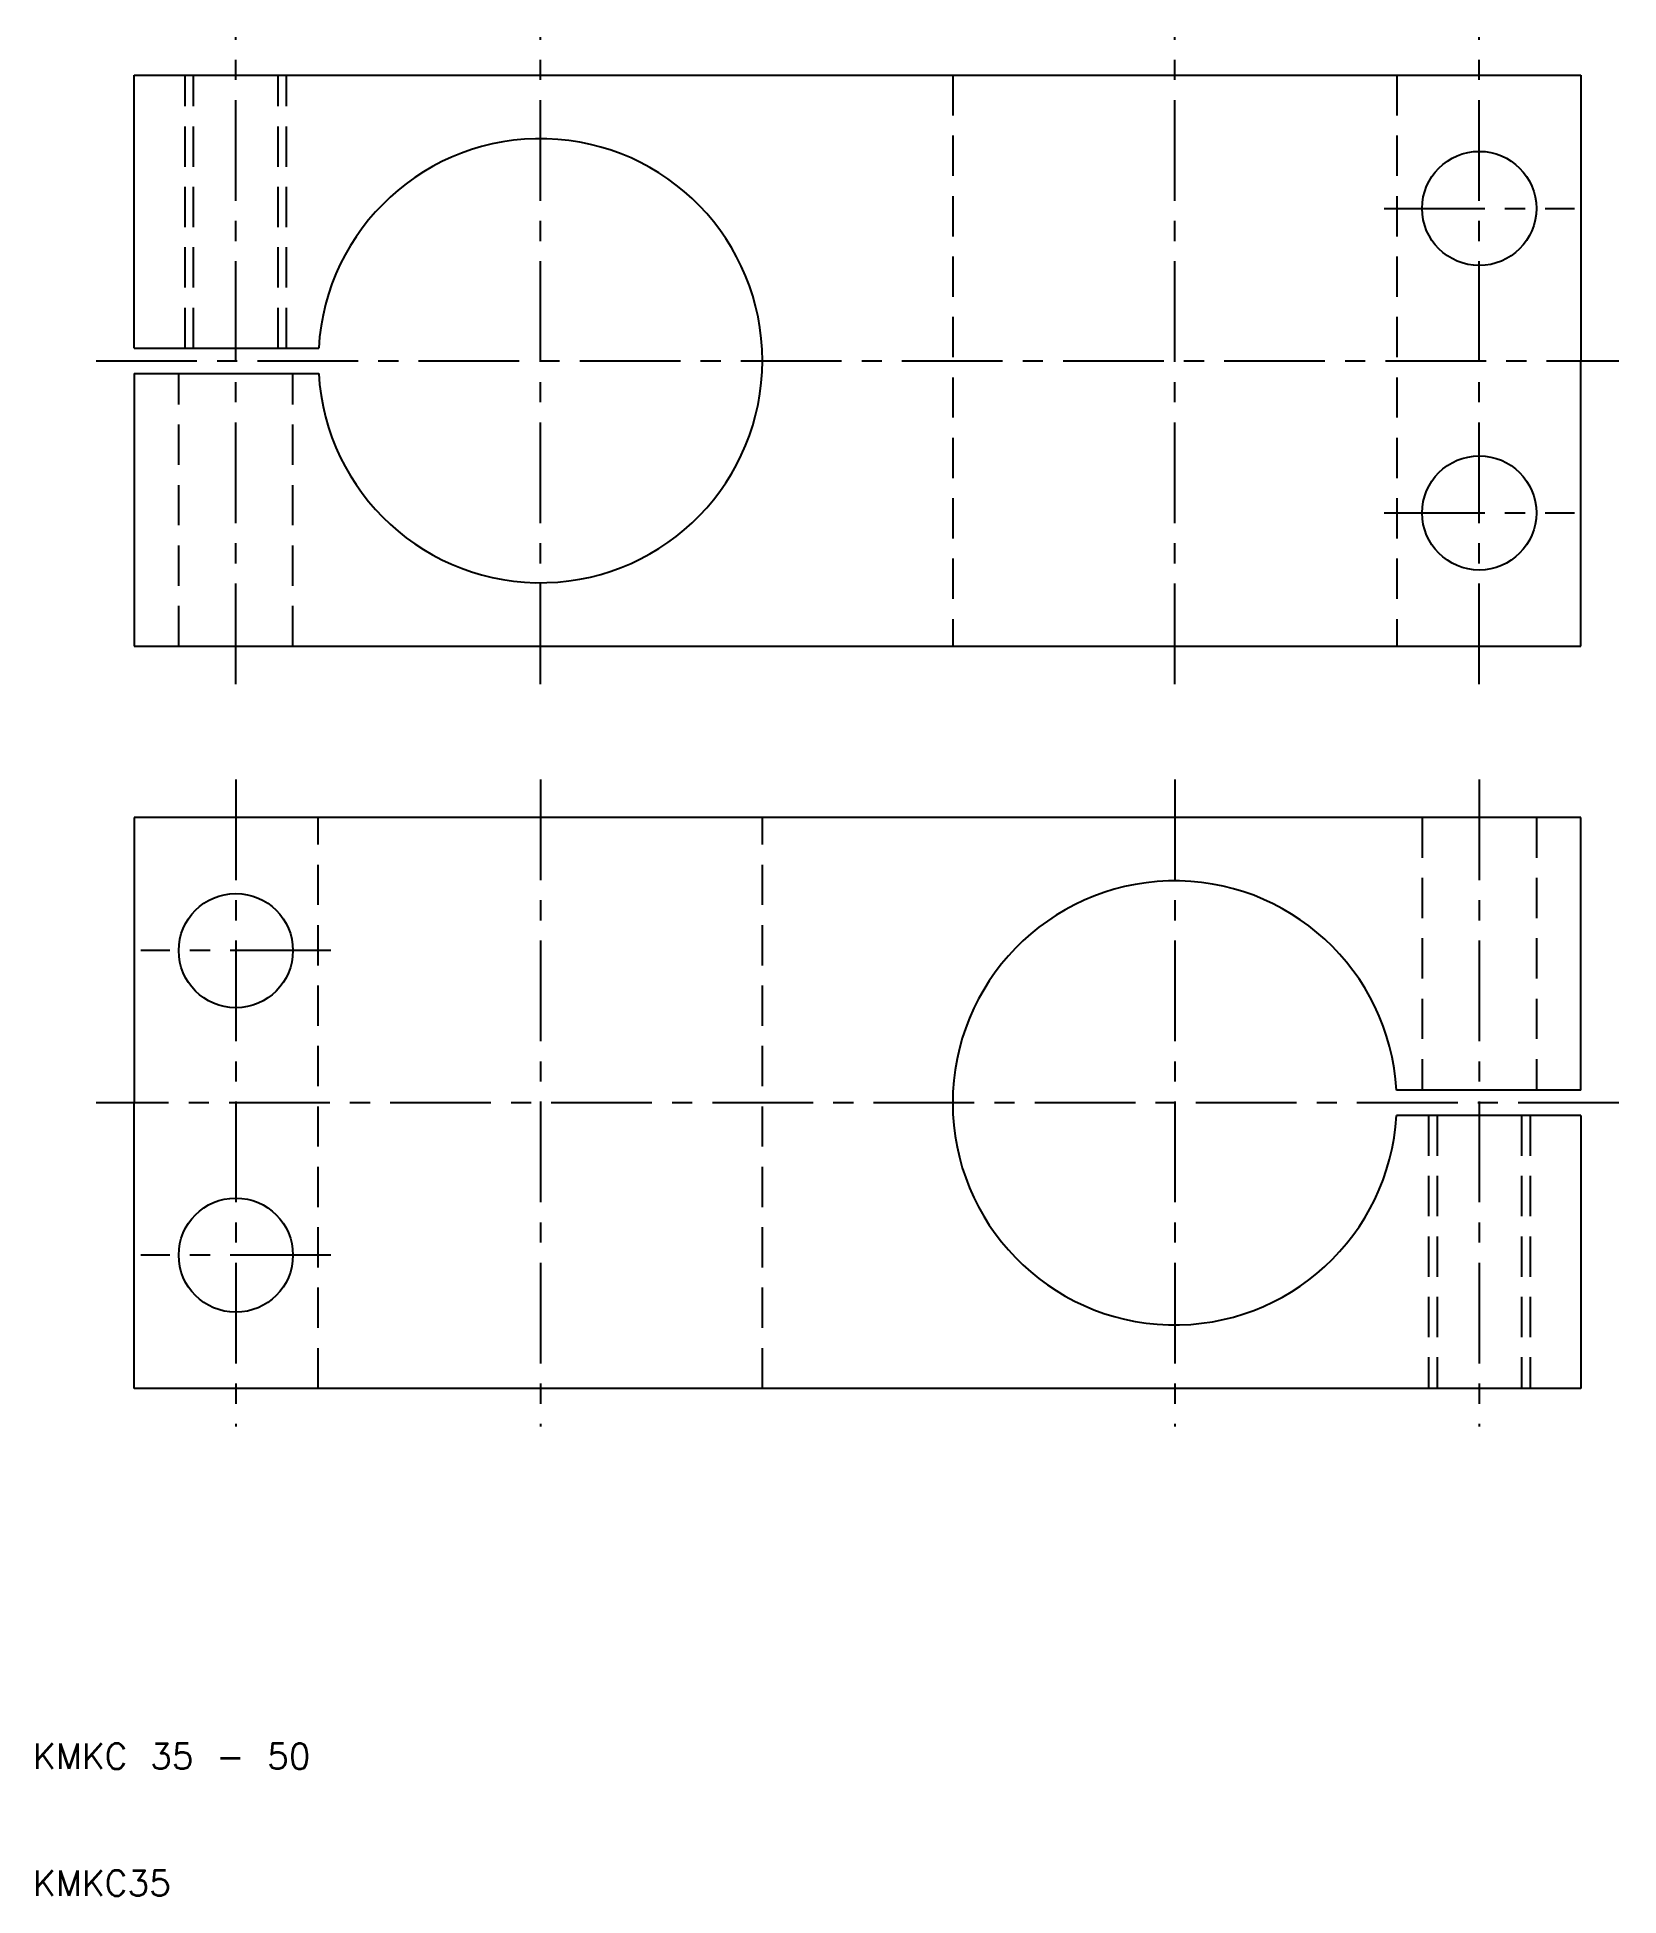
# Model space of a CAD drawing. Extents: x 10 to 135, y 10 to 156.
import ezdxf

# ---------------------------------------------------------------- set-up
doc = ezdxf.new("R2010")
doc.units = 0
doc.header["$LTSCALE"] = 0.25
doc.linetypes.add('CENTER', pattern=[50.8, 31.75, -6.35, 6.35, -6.35])
doc.linetypes.add('DASHED', pattern=[19.05, 12.7, -6.35])
doc.layers.get('0').update_dxf_attribs({"linetype": 'CONTINUOUS'})
doc.layers.add('CENTER', color=1, linetype='CENTER')
doc.styles.get("Standard").update_dxf_attribs({"font": 'txt.shx', "bigfont": 'extfont.shx'})

msp = doc.modelspace()

# ---------------------------------------------------------------- linework, layer by layer
for p, q in [((18, 132), (18, 153.5)), ((18, 153.5), (132, 153.5)), ((132, 153.5), (132, 131)), ((18, 132), (32.5286, 132)), ((132, 108.5), (132, 131)), ((18, 130), (18, 108.5)), ((18, 130), (32.5286, 130)), ((18, 108.5), (132, 108.5)), ((132, 95), (18, 95)), ((18, 95), (18, 72.5)), ((132, 73.5), (132, 95)), ((132, 73.5), (117.4714, 73.5)), ((18, 50), (18, 72.5)), ((132, 71.5), (117.4714, 71.5)), ((132, 71.5), (132, 50)), ((132, 50), (18, 50))]:
    msp.add_line(p, q)
at = {"color": 3, "linetype": 'DASHED'}
for p, q in [((22, 132), (22, 153.5)), ((22.6765, 132), (22.6765, 153.5)), ((29.3235, 132), (29.3235, 153.5)), ((30, 132), (30, 153.5)), ((82.5, 153.5), (82.5, 108.5)), ((117.5, 153.5), (117.5, 108.5)), ((21.5, 108.5), (21.5, 130)), ((30.5, 108.5), (30.5, 130)), ((32.5, 50), (32.5, 95)), ((67.5, 50), (67.5, 95)), ((119.5, 95), (119.5, 73.5)), ((128.5, 95), (128.5, 73.5)), ((120, 71.5), (120, 50)), ((120.6765, 71.5), (120.6765, 50)), ((127.3235, 71.5), (127.3235, 50)), ((128, 71.5), (128, 50))]:
    msp.add_line(p, q, dxfattribs=at)
for centre in [(124, 143), (124, 119), (26, 84.5), (26, 60.5)]:
    msp.add_circle(centre, 4.5)
for centre, start, end in [((50, 131), 183.275829, 176.724171), ((100, 72.5), 3.275829, 356.724171)]:
    msp.add_arc(centre, 17.5, start, end)
at = {"layer": 'CENTER', "color": 1, "linetype": 'CENTER'}
for p, q in [((26, 105.5), (26, 156.5)), ((50, 105.5), (50, 156.5)), ((100, 105.5), (100, 156.5)), ((124, 105.5), (124, 156.5)), ((116.5, 143), (131.5, 143)), ((15, 131), (135, 131)), ((116.5, 119), (131.5, 119)), ((26, 98), (26, 47)), ((50, 98), (50, 47)), ((100, 98), (100, 47)), ((124, 98), (124, 47)), ((33.5, 84.5), (18.5, 84.5)), ((135, 72.5), (15, 72.5)), ((33.5, 60.5), (18.5, 60.5))]:
    msp.add_line(p, q, dxfattribs=at)

# ---------------------------------------------------------------- texts
for s, p in [('KMKC 35 - 50', (10, 20)), ('KMKC35', (10, 10))]:
    msp.add_text(s, height=2).set_placement(p)

doc.saveas('drawing.dxf')
